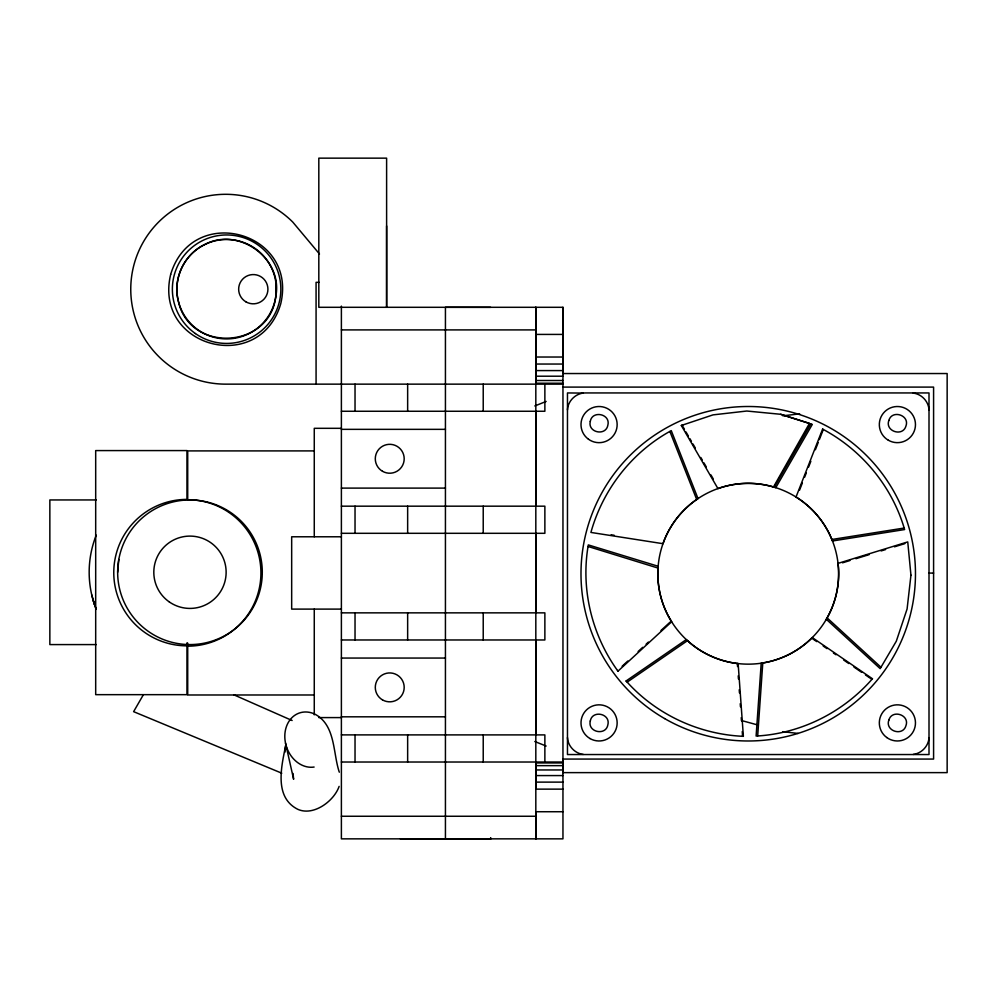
<?xml version="1.0" encoding="UTF-8"?>
<svg xmlns="http://www.w3.org/2000/svg" width="997" height="997" viewBox="0 0 997 997"><rect width="100%" height="100%" fill="white"/><g stroke="black" fill="none" stroke-linecap="round" stroke-linejoin="round"><path stroke-width="1.5" d="M187.71 643.152L187.71 694.984L314.267 694.984M314.267 714.849L314.267 609.105M314.267 536.785L314.267 428.311L341.385 428.311M316.074 384.144L316.074 282.325L319.09 282.325M341.385 306.116L341.385 838.851L562.956 838.851L562.956 307.3L318.816 307.3L318.816 158.149L386.612 158.149L386.612 307.3L386.612 225.945M355.032 762.02L355.032 734.889M355.032 639.974L355.032 612.856M355.032 533.308L355.032 506.177M355.032 411.263L355.032 384.144M407.648 762.02L407.648 734.889M407.648 639.974L407.648 612.856M407.648 533.308L407.648 506.177M407.648 411.263L407.648 384.144M483.221 762.02L483.221 734.889M483.221 639.974L483.221 612.856M483.221 533.308L483.221 506.177M483.221 411.263L483.221 384.144M490.624 838.851L490.624 837.929M490.636 307.338L445.435 307.3L445.435 838.764M490.686 838.851L490.686 837.929M562.956 307.3L562.956 373.539L947.15 373.539L947.15 772.625L562.956 772.625L562.956 759.066L933.591 759.066L933.591 387.098L562.956 387.098M117.646 572.266L118.793 559.467M757.695 735.836L762.792 662.918M275.77 296.632C283.46 258.547 238.595 226.493 205.021 244.402C184.133 254.085 172.406 279.26 178.426 301.468C189.679 353.125 269.689 349.137 275.77 296.632A49.725 49.725 0 0 1 199.624 330.954A49.725 49.725 0 0 1 199.624 247.43A49.725 49.725 0 0 1 275.77 281.765L275.857 295.424M668.999 617.305A92.148 90.739 17.1 0 1 658.032 568.066L658.182 566.271L588.305 544.91C580.59 588.953 591.757 635.027 617.966 671.155L671.654 621.754L669.012 617.293M567.467 409.892C567.879 400.644 576.266 392.768 585.513 392.943L929.005 392.943L929.005 754.542L567.467 754.542L567.467 392.943L583.245 393.092M929.005 737.606C928.593 746.03 921.614 753.458 913.227 754.405M284.806 752.349L285.703 745.382C281.553 766.082 273.677 797.239 297.816 809.327C313.606 816.393 334.02 801.077 339.13 786.384M664.189 540.461L663.017 543.701L590.909 532.435C602.861 489.427 631.973 452.015 671.255 430.629L698.025 498.625L695.096 500.606A92.073 90.677 68.5 0 0 664.164 540.461M799.532 490.212L802.361 482.984M804.629 477.214L806.324 472.877M808.579 467.095L810.848 461.312M815.372 449.759L818.201 442.531M819.335 439.64L823.298 429.533M773.485 486.985L809.477 423.376L780.676 414.291L746.815 411.026L713.017 414.877L681.325 425.482L717.952 488.617L720.295 487.77A92.036 90.64 -60.5 0 1 770.706 486.212L775.791 487.658L812.306 424.41L780.676 414.291M142.982 695.408L133.61 711.659L281.777 773.186M774.233 487.209L810.785 423.912M872.45 678.758C843.15 712.431 800.765 733.667 756.112 736.06L761.21 663.167L765.173 662.544A92.048 90.652 -86 0 0 810.137 639.663L812.219 637.544L872.45 678.758L871.864 679.318L865.458 674.932M622.128 666.258L627.836 660.999M638.117 651.539L642.679 647.34M646.106 644.187L648.399 642.08M660.961 630.515L670.096 622.116M626.116 680.951L686.297 639.588L690.609 643.401A91.986 90.59 -34.5 0 0 736.908 663.454L738.141 663.553L743.376 736.334C698.785 734.365 655.777 714.413 626.116 680.951L627.275 682.06L687.506 640.66M683.394 424.66L681.325 425.482M534.803 405.966L546.144 401.442M842.54 562.819L849.955 560.526M855.9 558.706L869.247 554.594M881.111 550.93L885.573 549.559M894.471 546.817L904.852 543.627M831.859 539.489L904.042 528.061M782.819 415.799L799.694 413.88M341.385 329.907L535.825 329.907M535.825 334.419L562.956 334.419M535.825 357.026L562.956 357.026M535.825 364.042L562.956 364.042M535.825 370.585L562.956 370.585M535.825 376.205L562.956 376.205M535.825 380.505L562.956 380.505M535.825 383.222L562.956 383.222M562.956 384.144L225.671 384.144A94.914 94.914 0 0 1 137.985 252.902A94.914 94.914 0 0 1 292.794 222.107L319.476 253.986M341.385 411.263L544.873 411.263L544.873 384.144M341.385 429.346L445.435 429.346M314.267 450.906L187.71 450.906L187.71 499.721A73.23 73.23 0 0 1 260.927 572.951A73.23 73.23 0 0 1 187.71 646.168M341.385 488.106L445.435 488.106M96.248 499.946L49.85 499.946L49.85 644.585L96.248 644.585M341.385 506.177L544.873 506.177L544.873 533.308L341.385 533.308M341.385 536.785L291.672 536.785L291.672 609.105L341.385 609.105M929.054 573.076L933.591 573.076M341.385 612.856L544.873 612.856L544.873 639.974L341.385 639.974M341.385 658.057L445.435 658.057M341.385 716.818L445.435 716.818M318.791 717.591L341.385 717.591M341.385 734.889L544.873 734.901L544.873 762.02M341.385 762.02L562.956 762.02M535.825 762.942L562.956 762.942M535.825 765.646L562.956 765.646M535.825 769.958L562.956 769.958M535.825 775.579L562.956 775.579M535.825 782.122L562.956 782.122M562.956 789.138L535.825 789.138L535.825 762.02M562.956 811.732L535.825 811.732L535.825 838.851L535.825 307.3L535.825 384.144M341.385 816.256L535.825 816.256M400.233 838.764L490.624 838.764M782.819 731.686L798.161 733.431M611.136 534.791L614.202 535.277M913.227 393.092C921.614 394.027 928.593 401.455 929.005 409.892M583.245 754.405C574.858 753.458 567.879 746.03 567.467 737.606M741.693 720.582L756.686 724.682M588.168 546.506L658.008 568.066M534.803 741.519L546.144 746.043M234.008 694.884L292.133 720.519M811.645 638.117L816.767 641.619M823.173 646.006L827.024 648.636M833.43 653.023L835.997 654.767M843.686 660.026L848.808 663.541M853.931 667.043L861.62 672.302M827.111 617.878L880.974 667.242M617.554 670.458L617.966 671.155M682.87 426.566L684.428 429.258M685.986 431.938L688.329 435.976M689.887 438.655L691.444 441.347M693.002 444.026L695.333 448.052M700.791 457.461L702.349 460.14M703.907 462.832L706.25 466.858M710.923 474.908L713.254 478.946M669.909 431.514L696.704 499.522M93.008 599.77L96.248 609.366A100.797 100.797 0 0 1 96.248 535.152M91.736 594.86L94.503 604.606M339.316 772.201C332.799 753.059 335.777 725.043 314.815 714.114A28.103 23.018 71.8 0 0 284.806 735.936A28.103 23.018 71.8 0 0 314.117 767.042M285.516 743.151L293.617 779.255L293.043 773.485M737.331 663.479L737.556 666.569M738.229 675.854L738.453 678.957M739.226 689.787L739.45 692.878M740.235 703.72L740.459 706.811M741.232 717.653L741.456 720.744M742.242 731.586L742.578 736.222M535.825 411.263L535.825 506.177M535.825 533.308L535.825 612.856M535.825 639.974L535.825 734.901M186.987 642.841L186.987 694.66L95.687 694.66L95.687 450.582L186.987 450.582L186.987 499.397A73.23 73.23 0 0 0 113.77 572.627A73.23 73.23 0 0 0 186.987 645.844M262.161 574.397L262.161 576.54A72.32 72.32 0 0 1 151.37 633.419A72.32 72.32 0 0 1 155.058 508.931A72.32 72.32 0 0 1 262.286 572.266L262.161 574.397M590.286 421.382C587.407 432.598 605.939 436.536 607.871 425.121C610.737 413.905 592.218 409.966 590.286 421.382M590.286 721.03C587.407 732.247 605.939 736.185 607.871 724.769C610.737 713.565 592.218 709.627 590.286 721.03M910.946 575.169L907.096 608.968L896.303 641.221L880.164 668.626L826.289 619.262L827.448 617.293A92.123 90.727 42.5 0 0 838.477 568.066L838.016 563.38L907.744 541.907L910.946 575.169M170.661 274.487C153.276 347.155 259.407 375.595 280.693 303.96C298.078 231.292 191.947 202.852 170.661 274.487M888.85 420.472C884.813 431.327 902.821 437.185 905.949 426.031C909.974 415.176 891.966 409.331 888.85 420.472M888.85 720.121C884.813 730.975 902.821 736.833 905.949 725.679C909.974 714.837 891.966 708.979 888.85 720.121M822.612 429.084L796.017 497.029L796.678 497.416A91.961 90.565 -9 0 1 830.015 535.264L832.47 540.985L904.615 529.557C892.24 486.586 862.019 450.071 822.612 429.084M588.442 439.216A18.083 18.083 0 0 0 617.056 426.479A18.083 18.083 0 0 0 591.72 408.072A18.083 18.083 0 0 0 588.442 439.216M888.352 440.238A18.083 18.083 0 0 0 915.47 424.585A18.083 18.083 0 0 0 888.352 408.932A18.083 18.083 0 0 0 888.352 440.238M664.613 718.575A167.234 167.234 0 0 0 915.47 573.749A167.234 167.234 0 0 0 664.613 428.909A167.234 167.234 0 0 0 664.613 718.575M886.769 737.531A18.083 18.083 0 0 0 915.371 724.794A18.083 18.083 0 0 0 890.047 706.387A18.083 18.083 0 0 0 886.769 737.531M590.037 738.565A18.083 18.083 0 0 0 617.155 722.9A18.083 18.083 0 0 0 590.037 707.247A18.083 18.083 0 0 0 590.037 738.565M703.035 652.038A90.403 90.403 0 0 0 838.639 573.749A90.403 90.403 0 0 0 703.035 495.459A90.403 90.403 0 0 0 703.035 652.038M245.972 301.867A14.631 14.631 0 0 0 267.919 289.192A14.631 14.631 0 0 0 245.972 276.53A14.631 14.631 0 0 0 245.972 301.867M195.424 333.571A54.237 54.237 0 0 0 280.631 294.015A54.237 54.237 0 0 0 203.762 240.003A54.237 54.237 0 0 0 195.424 333.571M169.328 601.951A36.166 36.166 0 0 0 226.007 575.281A36.166 36.166 0 0 0 174.575 539.539A36.166 36.166 0 0 0 169.328 601.951M382.512 471.294A14.469 14.469 0 0 0 404.196 458.77A14.469 14.469 0 0 0 382.512 446.245A14.469 14.469 0 0 0 382.512 471.294M382.512 699.906A14.469 14.469 0 0 0 404.196 687.382A14.469 14.469 0 0 0 382.512 674.857A14.469 14.469 0 0 0 382.512 699.906"/></g></svg>
